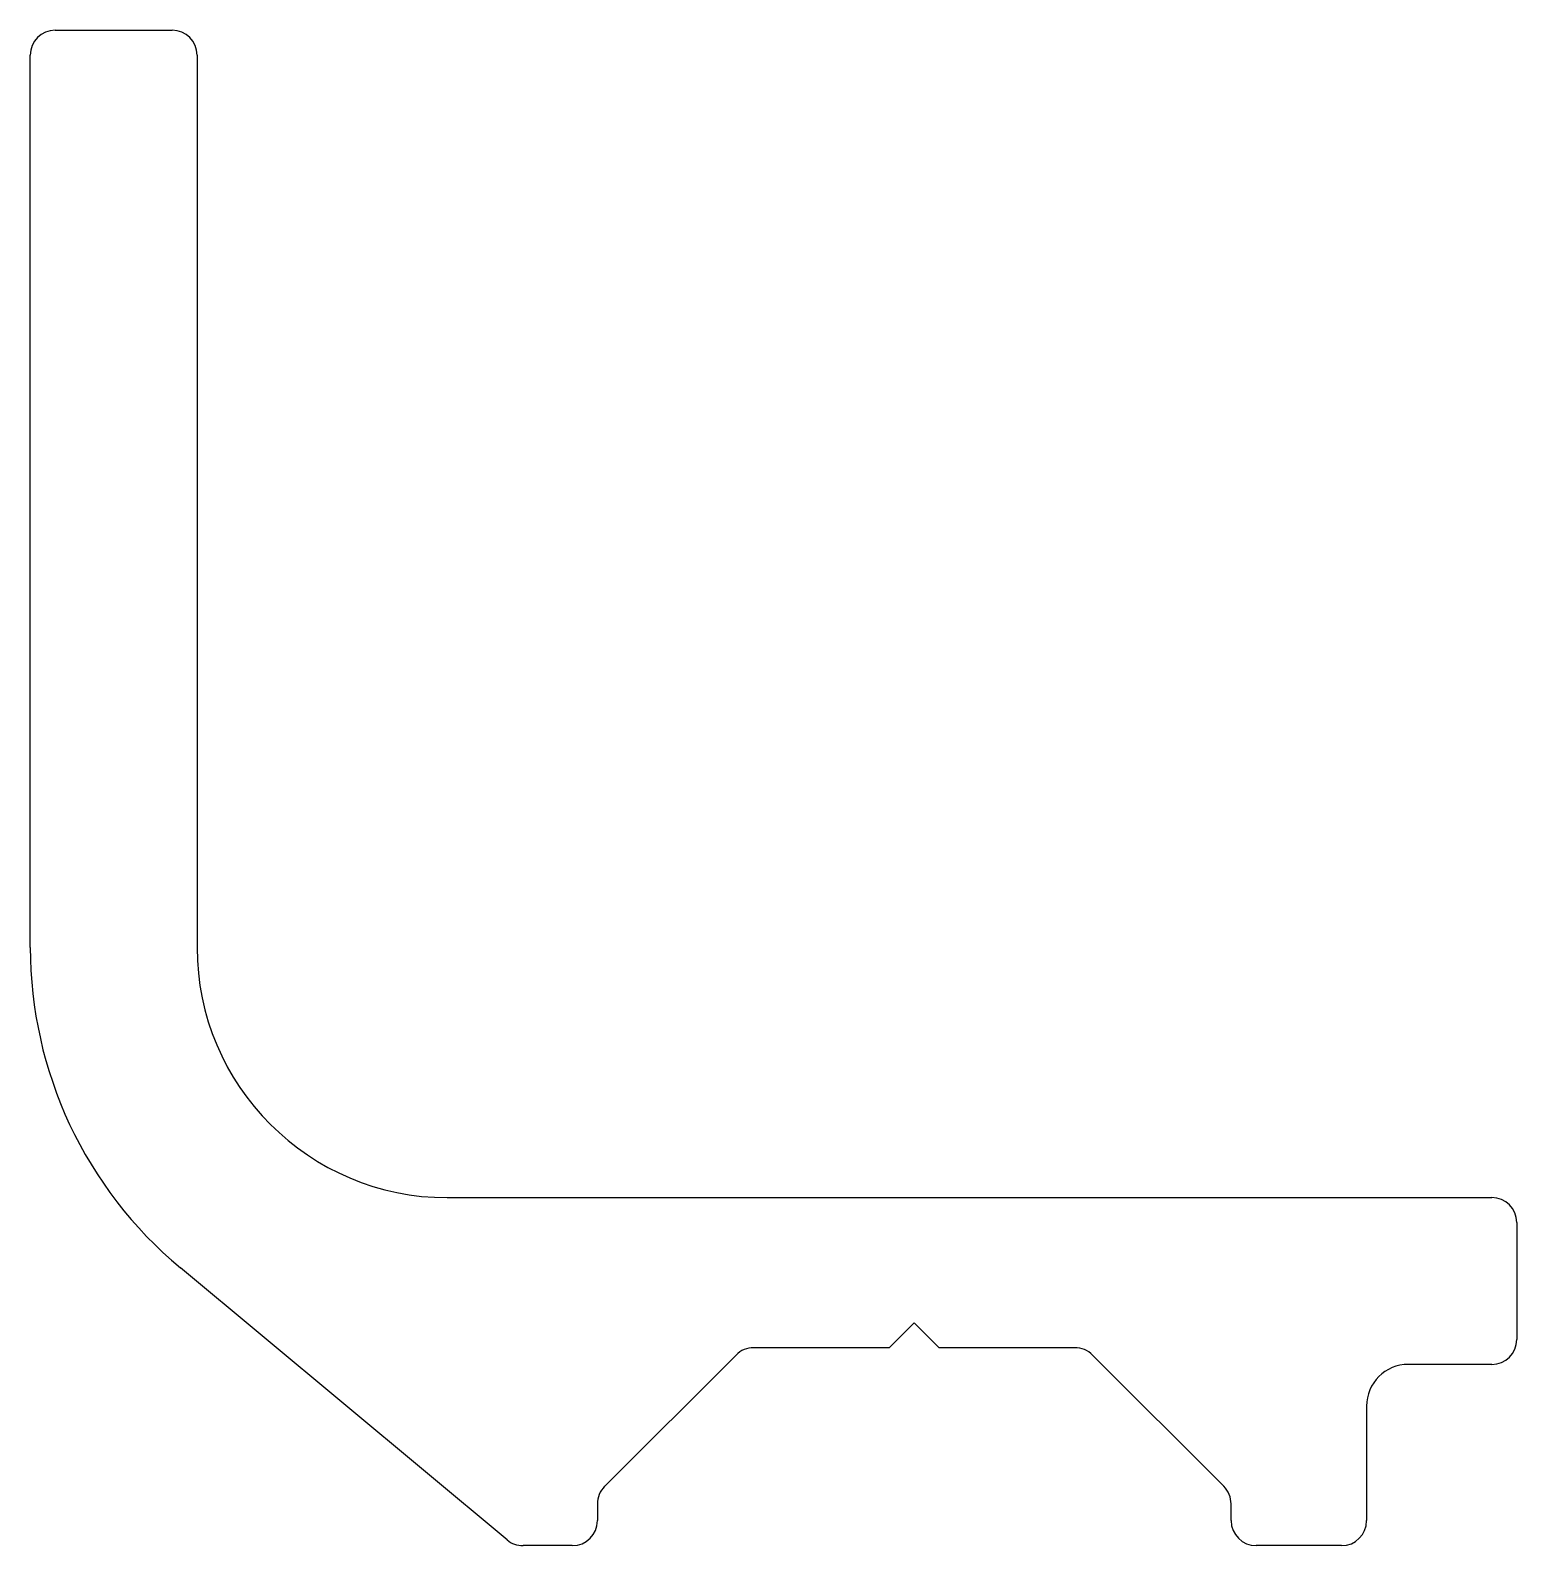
# Model space of a CAD drawing. Extents: x 282.7 to 300.6, y 713.2 to 731.3.
import ezdxf

# ---------------------------------------------------------------- set-up
doc = ezdxf.new("R2010")
doc.units = 0
doc.layers.get('0').update_dxf_attribs({"linetype": 'CONTINUOUS'})

msp = doc.modelspace()

# ---------------------------------------------------------------- linework, layer by layer
for p, q in [((283.044, 731.348), (284.444, 731.348)), ((282.744, 720.348), (282.744, 731.048)), ((284.744, 731.048), (284.744, 720.348)), ((287.744, 717.348), (300.269, 717.348)), ((300.569, 717.048), (300.569, 715.648)), ((288.461, 713.243), (284.544, 716.506)), ((293.344, 715.848), (293.044, 715.548)), ((293.644, 715.548), (293.344, 715.848)), ((293.044, 715.548), (291.419, 715.548)), ((295.27, 715.548), (293.644, 715.548)), ((291.207, 715.46), (289.632, 713.886)), ((297.057, 713.886), (295.482, 715.46)), ((300.269, 715.348), (299.269, 715.348)), ((298.769, 714.848), (298.769, 713.474)), ((289.544, 713.674), (289.544, 713.474)), ((297.144, 713.474), (297.144, 713.674)), ((289.244, 713.174), (288.653, 713.174)), ((298.469, 713.174), (297.444, 713.174))]:
    msp.add_line(p, q)
for centre, radius, start, end in [((283.044, 731.048), 0.3, 90, 180), ((284.444, 731.048), 0.3, 0, 90), ((287.744, 720.348), 5, 180, 230.2024), ((287.744, 720.348), 3, 180, 270), ((300.269, 717.048), 0.3, 0, 90), ((291.419, 715.248), 0.3, 90, 135), ((295.27, 715.248), 0.3, 45, 90), ((300.269, 715.648), 0.3, 270, 360), ((299.269, 714.848), 0.5, 90, 180), ((289.844, 713.674), 0.3, 135, 180), ((296.844, 713.674), 0.3, 0, 45), ((289.244, 713.474), 0.3, 270, 0), ((297.444, 713.474), 0.3, 180, 270), ((298.469, 713.474), 0.3, 270, 0), ((288.653, 713.474), 0.3, 230.2024, 270)]:
    msp.add_arc(centre, radius, start, end)

doc.saveas('drawing.dxf')
